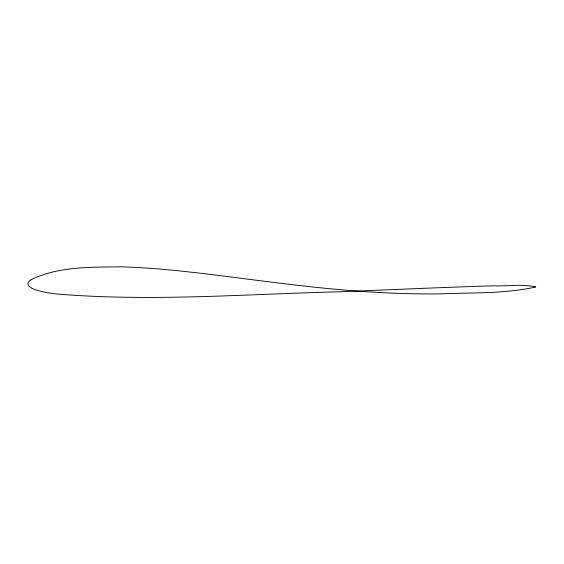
<?xml version="1.0" encoding="UTF-8"?>
<svg xmlns="http://www.w3.org/2000/svg" width="564" height="564" viewBox="0 0 564 564"><rect width="100%" height="100%" fill="white"/><g stroke="black" fill="none" stroke-linecap="round" stroke-linejoin="round"><path stroke-width="0.85" d="M30.329 280.104L28.2 282.642A135.226 19.289 -3.3 0 0 30.816 287.591A133.802 19.084 -3.3 0 0 54.546 293.788C148.966 301.944 243.916 294.189 338.449 291.821C390.105 289.804 441.746 287.344 493.422 285.835C507.424 286.308 522.116 283.805 535.8 286.956C504.815 293.936 472.237 292.519 440.583 293.851C384.401 294.634 328.368 289.346 272.687 282.282C222.272 276.198 171.935 268.365 121.098 266.8C90.79 267.343 58.05 266.116 30.329 280.104"/></g></svg>
